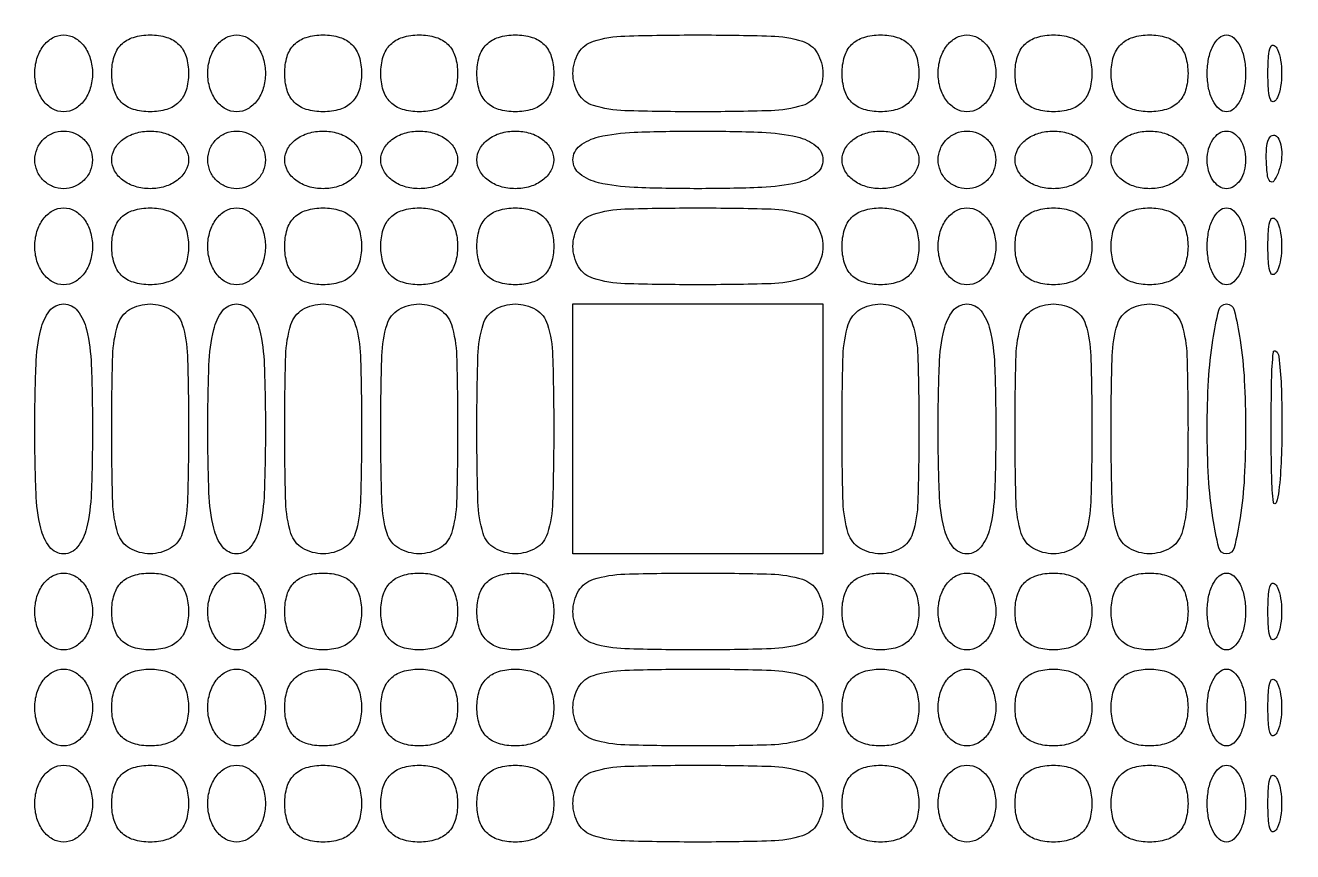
# Model space of a CAD drawing. Extents: x 23 to 255, y 40 to 184.
# Drawn here: x 208.5 to 214.08, y 170.34 to 173.98 of the extents above; entities that cross this region are included whole.
import ezdxf

# ---------------------------------------------------------------- set-up
doc = ezdxf.new("R2010")
doc.units = 0
doc.header["$MEASUREMENT"] = 0

msp = doc.modelspace()

# ---------------------------------------------------------------- linework, layer by layer
msp.add_lwpolyline([(214.098581, 176.012907, 0.18283), (214.052732, 175.948075, 0.063556), (214.038, 175.832647), (214.038, 175.622423), (210.54825, 175.629943, 0.000517), (207.919475, 175.632891, 0.000007), (191.762556, 175.634099, 0.00002), (173.0434, 175.634494, 0.000013), (151.49745, 175.633531)], format="xyb")
for points in [[(208.7928, 173.7684, -0.072314), (208.783336, 173.703308, -0.08892), (208.755788, 173.64855, -0.10214), (208.714609, 173.612161, -0.130775), (208.6659, 173.5992, -0.130775), (208.617191, 173.612161, -0.10214), (208.576013, 173.64855, -0.08892), (208.548464, 173.703308, -0.072314), (208.539, 173.7684, -0.072314), (208.548464, 173.833492, -0.08892), (208.576013, 173.88825, -0.10214), (208.617191, 173.924639, -0.130775), (208.6659, 173.9376, -0.130775), (208.714609, 173.924639, -0.10214), (208.755788, 173.88825, -0.08892), (208.783336, 173.833492, -0.072314)], [(209.2158, 173.7684, -0.072254), (209.205069, 173.694531, -0.124864), (209.1735, 173.6415, -0.124864), (209.120469, 173.609931, -0.072254), (209.0466, 173.5992, -0.072254), (208.972731, 173.609931, -0.124864), (208.9197, 173.6415, -0.124864), (208.888131, 173.694531, -0.072254), (208.8774, 173.7684, -0.072254), (208.888131, 173.842269, -0.124864), (208.9197, 173.8953, -0.124864), (208.972731, 173.926869, -0.072254), (209.0466, 173.9376, -0.072254), (209.120469, 173.926869, -0.124864), (209.1735, 173.8953, -0.124864), (209.205069, 173.842269, -0.072254)], [(209.5542, 173.7684, -0.072314), (209.544736, 173.703308, -0.08892), (209.517188, 173.64855, -0.10214), (209.476009, 173.612161, -0.130775), (209.4273, 173.5992, -0.130775), (209.378591, 173.612161, -0.10214), (209.337413, 173.64855, -0.08892), (209.309864, 173.703308, -0.072314), (209.3004, 173.7684, -0.072314), (209.309864, 173.833492, -0.08892), (209.337413, 173.88825, -0.10214), (209.378591, 173.924639, -0.130775), (209.4273, 173.9376, -0.130775), (209.476009, 173.924639, -0.10214), (209.517188, 173.88825, -0.08892), (209.544736, 173.833492, -0.072314)], [(209.9772, 173.7684, -0.072254), (209.966469, 173.694531, -0.124864), (209.9349, 173.6415, -0.124864), (209.881869, 173.609931, -0.072254), (209.808, 173.5992, -0.072254), (209.734131, 173.609931, -0.124864), (209.6811, 173.6415, -0.124864), (209.649531, 173.694531, -0.072254), (209.6388, 173.7684, -0.072254), (209.649531, 173.842269, -0.124864), (209.6811, 173.8953, -0.124864), (209.734131, 173.926869, -0.072254), (209.808, 173.9376, -0.072254), (209.881869, 173.926869, -0.124864), (209.9349, 173.8953, -0.124864), (209.966469, 173.842269, -0.072254)], [(210.4002, 173.7684, -0.072254), (210.389469, 173.694531, -0.124864), (210.3579, 173.6415, -0.124864), (210.304869, 173.609931, -0.072254), (210.231, 173.5992, -0.072254), (210.157131, 173.609931, -0.124864), (210.1041, 173.6415, -0.124864), (210.072531, 173.694531, -0.072254), (210.0618, 173.7684, -0.072254), (210.072531, 173.842269, -0.124864), (210.1041, 173.8953, -0.124864), (210.157131, 173.926869, -0.072254), (210.231, 173.9376, -0.072254), (210.304869, 173.926869, -0.124864), (210.3579, 173.8953, -0.124864), (210.389469, 173.842269, -0.072254)], [(210.8232, 173.7684, -0.072254), (210.812469, 173.694531, -0.124864), (210.7809, 173.6415, -0.124864), (210.727869, 173.609931, -0.072254), (210.654, 173.5992, -0.072254), (210.580131, 173.609931, -0.124864), (210.5271, 173.6415, -0.124864), (210.495531, 173.694531, -0.072254), (210.4848, 173.7684, -0.072254), (210.495531, 173.842269, -0.124864), (210.5271, 173.8953, -0.124864), (210.580131, 173.926869, -0.072254), (210.654, 173.9376, -0.072254), (210.727869, 173.926869, -0.124864), (210.7809, 173.8953, -0.124864), (210.812469, 173.842269, -0.072254)], [(212.0076, 173.7684, -0.134481), (211.982896, 173.678213, -0.186514), (211.917713, 173.626858, -0.067313), (211.77948, 173.603971, -0.007414), (211.4577, 173.5992, -0.007414), (211.13592, 173.603971, -0.067313), (210.997688, 173.626858, -0.186514), (210.932504, 173.678213, -0.134481), (210.9078, 173.7684, -0.134481), (210.932504, 173.858587, -0.186514), (210.997688, 173.909942, -0.067313), (211.13592, 173.932829, -0.007414), (211.4577, 173.9376, -0.007414), (211.77948, 173.932829, -0.067313), (211.917713, 173.909942, -0.186514), (211.982896, 173.858587, -0.134481)], [(212.4306, 173.7684, -0.072254), (212.419869, 173.694531, -0.124864), (212.3883, 173.6415, -0.124864), (212.335269, 173.609931, -0.072254), (212.2614, 173.5992, -0.072254), (212.187531, 173.609931, -0.124864), (212.1345, 173.6415, -0.124864), (212.102931, 173.694531, -0.072254), (212.0922, 173.7684, -0.072254), (212.102931, 173.842269, -0.124864), (212.1345, 173.8953, -0.124864), (212.187531, 173.926869, -0.072254), (212.2614, 173.9376, -0.072254), (212.335269, 173.926869, -0.124864), (212.3883, 173.8953, -0.124864), (212.419869, 173.842269, -0.072254)], [(212.769, 173.7684, -0.072314), (212.759536, 173.703308, -0.08892), (212.731988, 173.64855, -0.10214), (212.690809, 173.612161, -0.130775), (212.6421, 173.5992, -0.130775), (212.593391, 173.612161, -0.10214), (212.552213, 173.64855, -0.08892), (212.524664, 173.703308, -0.072314), (212.5152, 173.7684, -0.072314), (212.524664, 173.833492, -0.08892), (212.552213, 173.88825, -0.10214), (212.593391, 173.924639, -0.130775), (212.6421, 173.9376, -0.130775), (212.690809, 173.924639, -0.10214), (212.731988, 173.88825, -0.08892), (212.759536, 173.833492, -0.072314)], [(213.192, 173.7684, -0.072254), (213.181269, 173.694531, -0.124864), (213.1497, 173.6415, -0.124864), (213.096669, 173.609931, -0.072254), (213.0228, 173.5992, -0.072254), (212.948931, 173.609931, -0.124864), (212.8959, 173.6415, -0.124864), (212.864331, 173.694531, -0.072254), (212.8536, 173.7684, -0.072254), (212.864331, 173.842269, -0.124864), (212.8959, 173.8953, -0.124864), (212.948931, 173.926869, -0.072254), (213.0228, 173.9376, -0.072254), (213.096669, 173.926869, -0.124864), (213.1497, 173.8953, -0.124864), (213.181269, 173.842269, -0.072254)], [(213.615, 173.7684, -0.072254), (213.604269, 173.694531, -0.124864), (213.5727, 173.6415, -0.124864), (213.519669, 173.609931, -0.072254), (213.4458, 173.5992, -0.072254), (213.371931, 173.609931, -0.124864), (213.3189, 173.6415, -0.124864), (213.287331, 173.694531, -0.072254), (213.2766, 173.7684, -0.072254), (213.287331, 173.842269, -0.124864), (213.3189, 173.8953, -0.124864), (213.371931, 173.926869, -0.072254), (213.4458, 173.9376, -0.072254), (213.519669, 173.926869, -0.124864), (213.5727, 173.8953, -0.124864), (213.604269, 173.842269, -0.072254)], [(213.8688, 173.7684, -0.048028), (213.862566, 173.703646, -0.068025), (213.843949, 173.648902, -0.088204), (213.816507, 173.612015, -0.191087), (213.7842, 173.5992, -0.191087), (213.751893, 173.612015, -0.088204), (213.724451, 173.648902, -0.068025), (213.705834, 173.703646, -0.048028), (213.6996, 173.7684, -0.048028), (213.705834, 173.833154, -0.068025), (213.724451, 173.887897, -0.088204), (213.751893, 173.924785, -0.191087), (213.7842, 173.9376, -0.191087), (213.816507, 173.924785, -0.088204), (213.843949, 173.887897, -0.068025), (213.862566, 173.833154, -0.048028)], [(214.009429, 173.66265, -0.174857), (213.993585, 173.644936, -0.447206), (213.979293, 173.650092, -0.078554), (213.969397, 173.692984, -0.017491), (213.966758, 173.7684, -0.017491), (213.969397, 173.843816, -0.078554), (213.979293, 173.886708, -0.447206), (213.993585, 173.891864, -0.174857), (214.009429, 173.87415, -0.057986), (214.022655, 173.825927, -0.037979), (214.027031, 173.7684, -0.037979), (214.022655, 173.710873, -0.057986)], [(208.7928, 173.3877, -0.099038), (208.783112, 173.33927, -0.097945), (208.755523, 173.298077, -0.097945), (208.71433, 173.270488, -0.099038), (208.6659, 173.2608, -0.099038), (208.61747, 173.270488, -0.097945), (208.576277, 173.298077, -0.097945), (208.548688, 173.33927, -0.099038), (208.539, 173.3877, -0.099038), (208.548688, 173.43613, -0.097945), (208.576277, 173.477323, -0.097945), (208.61747, 173.504912, -0.099038), (208.6659, 173.5146, -0.099038), (208.71433, 173.504912, -0.097945), (208.755523, 173.477323, -0.097945), (208.783112, 173.43613, -0.099038)], [(209.2158, 173.3877, -0.130775), (209.202839, 173.338991, -0.10214), (209.16645, 173.297812, -0.08892), (209.111692, 173.270264, -0.072314), (209.0466, 173.2608, -0.072314), (208.981508, 173.270264, -0.08892), (208.92675, 173.297812, -0.10214), (208.890361, 173.338991, -0.130775), (208.8774, 173.3877, -0.130775), (208.890361, 173.436409, -0.10214), (208.92675, 173.477588, -0.08892), (208.981508, 173.505136, -0.072314), (209.0466, 173.5146, -0.072314), (209.111692, 173.505136, -0.08892), (209.16645, 173.477588, -0.10214), (209.202839, 173.436409, -0.130775)], [(209.5542, 173.3877, -0.099038), (209.544512, 173.33927, -0.097945), (209.516923, 173.298077, -0.097945), (209.47573, 173.270488, -0.099038), (209.4273, 173.2608, -0.099038), (209.37887, 173.270488, -0.097945), (209.337677, 173.298077, -0.097945), (209.310088, 173.33927, -0.099038), (209.3004, 173.3877, -0.099038), (209.310088, 173.43613, -0.097945), (209.337677, 173.477323, -0.097945), (209.37887, 173.504912, -0.099038), (209.4273, 173.5146, -0.099038), (209.47573, 173.504912, -0.097945), (209.516923, 173.477323, -0.097945), (209.544512, 173.43613, -0.099038)], [(209.9772, 173.3877, -0.130775), (209.964239, 173.338991, -0.10214), (209.92785, 173.297812, -0.08892), (209.873092, 173.270264, -0.072314), (209.808, 173.2608, -0.072314), (209.742908, 173.270264, -0.08892), (209.68815, 173.297812, -0.10214), (209.651761, 173.338991, -0.130775), (209.6388, 173.3877, -0.130775), (209.651761, 173.436409, -0.10214), (209.68815, 173.477588, -0.08892), (209.742908, 173.505136, -0.072314), (209.808, 173.5146, -0.072314), (209.873092, 173.505136, -0.08892), (209.92785, 173.477588, -0.10214), (209.964239, 173.436409, -0.130775)], [(210.4002, 173.3877, -0.130775), (210.387239, 173.338991, -0.10214), (210.35085, 173.297812, -0.08892), (210.296092, 173.270264, -0.072314), (210.231, 173.2608, -0.072314), (210.165908, 173.270264, -0.08892), (210.11115, 173.297812, -0.10214), (210.074761, 173.338991, -0.130775), (210.0618, 173.3877, -0.130775), (210.074761, 173.436409, -0.10214), (210.11115, 173.477588, -0.08892), (210.165908, 173.505136, -0.072314), (210.231, 173.5146, -0.072314), (210.296092, 173.505136, -0.08892), (210.35085, 173.477588, -0.10214), (210.387239, 173.436409, -0.130775)], [(210.8232, 173.3877, -0.130775), (210.810239, 173.338991, -0.10214), (210.77385, 173.297812, -0.08892), (210.719092, 173.270264, -0.072314), (210.654, 173.2608, -0.072314), (210.588908, 173.270264, -0.08892), (210.53415, 173.297812, -0.10214), (210.497761, 173.338991, -0.130775), (210.4848, 173.3877, -0.130775), (210.497761, 173.436409, -0.10214), (210.53415, 173.477588, -0.08892), (210.588908, 173.505136, -0.072314), (210.654, 173.5146, -0.072314), (210.719092, 173.505136, -0.08892), (210.77385, 173.477588, -0.10214), (210.810239, 173.436409, -0.130775)], [(212.0076, 173.3877, -0.232029), (211.97732, 173.325963, -0.108427), (211.8948, 173.286831, -0.047315), (211.738943, 173.266099, -0.00942), (211.4577, 173.2608, -0.00942), (211.176457, 173.266099, -0.047315), (211.0206, 173.286831, -0.108427), (210.93808, 173.325963, -0.232029), (210.9078, 173.3877, -0.232029), (210.93808, 173.449437, -0.108427), (211.0206, 173.488569, -0.047315), (211.176457, 173.509301, -0.00942), (211.4577, 173.5146, -0.00942), (211.738943, 173.509301, -0.047315), (211.8948, 173.488569, -0.108427), (211.97732, 173.449437, -0.232029)], [(212.4306, 173.3877, -0.130775), (212.417639, 173.338991, -0.10214), (212.38125, 173.297812, -0.08892), (212.326492, 173.270264, -0.072314), (212.2614, 173.2608, -0.072314), (212.196308, 173.270264, -0.08892), (212.14155, 173.297812, -0.10214), (212.105161, 173.338991, -0.130775), (212.0922, 173.3877, -0.130775), (212.105161, 173.436409, -0.10214), (212.14155, 173.477588, -0.08892), (212.196308, 173.505136, -0.072314), (212.2614, 173.5146, -0.072314), (212.326492, 173.505136, -0.08892), (212.38125, 173.477588, -0.10214), (212.417639, 173.436409, -0.130775)], [(212.769, 173.3877, -0.099038), (212.759312, 173.33927, -0.097945), (212.731723, 173.298077, -0.097945), (212.69053, 173.270488, -0.099038), (212.6421, 173.2608, -0.099038), (212.59367, 173.270488, -0.097945), (212.552477, 173.298077, -0.097945), (212.524888, 173.33927, -0.099038), (212.5152, 173.3877, -0.099038), (212.524888, 173.43613, -0.097945), (212.552477, 173.477323, -0.097945), (212.59367, 173.504912, -0.099038), (212.6421, 173.5146, -0.099038), (212.69053, 173.504912, -0.097945), (212.731723, 173.477323, -0.097945), (212.759312, 173.43613, -0.099038)], [(213.192, 173.3877, -0.130775), (213.179039, 173.338991, -0.10214), (213.14265, 173.297812, -0.08892), (213.087892, 173.270264, -0.072314), (213.0228, 173.2608, -0.072314), (212.957708, 173.270264, -0.08892), (212.90295, 173.297812, -0.10214), (212.866561, 173.338991, -0.130775), (212.8536, 173.3877, -0.130775), (212.866561, 173.436409, -0.10214), (212.90295, 173.477588, -0.08892), (212.957708, 173.505136, -0.072314), (213.0228, 173.5146, -0.072314), (213.087892, 173.505136, -0.08892), (213.14265, 173.477588, -0.10214), (213.179039, 173.436409, -0.130775)], [(213.615, 173.3877, -0.130775), (213.602039, 173.338991, -0.10214), (213.56565, 173.297812, -0.08892), (213.510892, 173.270264, -0.072314), (213.4458, 173.2608, -0.072314), (213.380708, 173.270264, -0.08892), (213.32595, 173.297812, -0.10214), (213.289561, 173.338991, -0.130775), (213.2766, 173.3877, -0.130775), (213.289561, 173.436409, -0.10214), (213.32595, 173.477588, -0.08892), (213.380708, 173.505136, -0.072314), (213.4458, 173.5146, -0.072314), (213.510892, 173.505136, -0.08892), (213.56565, 173.477588, -0.10214), (213.602039, 173.436409, -0.130775)], [(213.8688, 173.3877, -0.064853), (213.862481, 173.339186, -0.082425), (213.843949, 173.298077, -0.098894), (213.816463, 173.270577, -0.148195), (213.7842, 173.2608, -0.148195), (213.751937, 173.270577, -0.098894), (213.724451, 173.298077, -0.082425), (213.705919, 173.339186, -0.064853), (213.6996, 173.3877, -0.064853), (213.705919, 173.436214, -0.082425), (213.724451, 173.477323, -0.098894), (213.751937, 173.504823, -0.148195), (213.7842, 173.5146, -0.148195), (213.816463, 173.504823, -0.098894), (213.843949, 173.477323, -0.082425), (213.862481, 173.436214, -0.064853)], [(214.011191, 173.329537, -0.054073), (213.992448, 173.294287, -0.470617), (213.97703, 173.292828, -0.168741), (213.965074, 173.317511, -0.018894), (213.960079, 173.38065, -0.028489), (213.961009, 173.439547, -0.077125), (213.970376, 173.480154, -0.208169), (213.985997, 173.495597, -0.296942), (214.004513, 173.491688, -0.126455), (214.020861, 173.464029, -0.060344), (214.027558, 173.422972, -0.05415), (214.024392, 173.375803, -0.051402)], [(208.7928, 173.007, -0.072314), (208.783336, 172.941908, -0.08892), (208.755788, 172.88715, -0.10214), (208.714609, 172.850761, -0.130775), (208.6659, 172.8378, -0.130775), (208.617191, 172.850761, -0.10214), (208.576013, 172.88715, -0.08892), (208.548464, 172.941908, -0.072314), (208.539, 173.007, -0.072314), (208.548464, 173.072092, -0.08892), (208.576013, 173.12685, -0.10214), (208.617191, 173.163239, -0.130775), (208.6659, 173.1762, -0.130775), (208.714609, 173.163239, -0.10214), (208.755788, 173.12685, -0.08892), (208.783336, 173.072092, -0.072314)], [(209.2158, 173.007, -0.072254), (209.205069, 172.933131, -0.124864), (209.1735, 172.8801, -0.124864), (209.120469, 172.848531, -0.072254), (209.0466, 172.8378, -0.072254), (208.972731, 172.848531, -0.124864), (208.9197, 172.8801, -0.124864), (208.888131, 172.933131, -0.072254), (208.8774, 173.007, -0.072254), (208.888131, 173.080869, -0.124864), (208.9197, 173.1339, -0.124864), (208.972731, 173.165469, -0.072254), (209.0466, 173.1762, -0.072254), (209.120469, 173.165469, -0.124864), (209.1735, 173.1339, -0.124864), (209.205069, 173.080869, -0.072254)], [(209.5542, 173.007, -0.072314), (209.544736, 172.941908, -0.08892), (209.517188, 172.88715, -0.10214), (209.476009, 172.850761, -0.130775), (209.4273, 172.8378, -0.130775), (209.378591, 172.850761, -0.10214), (209.337413, 172.88715, -0.08892), (209.309864, 172.941908, -0.072314), (209.3004, 173.007, -0.072314), (209.309864, 173.072092, -0.08892), (209.337413, 173.12685, -0.10214), (209.378591, 173.163239, -0.130775), (209.4273, 173.1762, -0.130775), (209.476009, 173.163239, -0.10214), (209.517188, 173.12685, -0.08892), (209.544736, 173.072092, -0.072314)], [(209.9772, 173.007, -0.072254), (209.966469, 172.933131, -0.124864), (209.9349, 172.8801, -0.124864), (209.881869, 172.848531, -0.072254), (209.808, 172.8378, -0.072254), (209.734131, 172.848531, -0.124864), (209.6811, 172.8801, -0.124864), (209.649531, 172.933131, -0.072254), (209.6388, 173.007, -0.072254), (209.649531, 173.080869, -0.124864), (209.6811, 173.1339, -0.124864), (209.734131, 173.165469, -0.072254), (209.808, 173.1762, -0.072254), (209.881869, 173.165469, -0.124864), (209.9349, 173.1339, -0.124864), (209.966469, 173.080869, -0.072254)], [(210.4002, 173.007, -0.072254), (210.389469, 172.933131, -0.124864), (210.3579, 172.8801, -0.124864), (210.304869, 172.848531, -0.072254), (210.231, 172.8378, -0.072254), (210.157131, 172.848531, -0.124864), (210.1041, 172.8801, -0.124864), (210.072531, 172.933131, -0.072254), (210.0618, 173.007, -0.072254), (210.072531, 173.080869, -0.124864), (210.1041, 173.1339, -0.124864), (210.157131, 173.165469, -0.072254), (210.231, 173.1762, -0.072254), (210.304869, 173.165469, -0.124864), (210.3579, 173.1339, -0.124864), (210.389469, 173.080869, -0.072254)], [(210.8232, 173.007, -0.072254), (210.812469, 172.933131, -0.124864), (210.7809, 172.8801, -0.124864), (210.727869, 172.848531, -0.072254), (210.654, 172.8378, -0.072254), (210.580131, 172.848531, -0.124864), (210.5271, 172.8801, -0.124864), (210.495531, 172.933131, -0.072254), (210.4848, 173.007, -0.072254), (210.495531, 173.080869, -0.124864), (210.5271, 173.1339, -0.124864), (210.580131, 173.165469, -0.072254), (210.654, 173.1762, -0.072254), (210.727869, 173.165469, -0.124864), (210.7809, 173.1339, -0.124864), (210.812469, 173.080869, -0.072254)], [(212.0076, 173.007, -0.134481), (211.982896, 172.916813, -0.186514), (211.917713, 172.865458, -0.067313), (211.77948, 172.842571, -0.007414), (211.4577, 172.8378, -0.007414), (211.13592, 172.842571, -0.067313), (210.997688, 172.865458, -0.186514), (210.932504, 172.916813, -0.134481), (210.9078, 173.007, -0.134481), (210.932504, 173.097187, -0.186514), (210.997688, 173.148542, -0.067313), (211.13592, 173.171429, -0.007414), (211.4577, 173.1762, -0.007414), (211.77948, 173.171429, -0.067313), (211.917713, 173.148542, -0.186514), (211.982896, 173.097187, -0.134481)], [(212.4306, 173.007, -0.072254), (212.419869, 172.933131, -0.124864), (212.3883, 172.8801, -0.124864), (212.335269, 172.848531, -0.072254), (212.2614, 172.8378, -0.072254), (212.187531, 172.848531, -0.124864), (212.1345, 172.8801, -0.124864), (212.102931, 172.933131, -0.072254), (212.0922, 173.007, -0.072254), (212.102931, 173.080869, -0.124864), (212.1345, 173.1339, -0.124864), (212.187531, 173.165469, -0.072254), (212.2614, 173.1762, -0.072254), (212.335269, 173.165469, -0.124864), (212.3883, 173.1339, -0.124864), (212.419869, 173.080869, -0.072254)], [(212.769, 173.007, -0.072314), (212.759536, 172.941908, -0.08892), (212.731988, 172.88715, -0.10214), (212.690809, 172.850761, -0.130775), (212.6421, 172.8378, -0.130775), (212.593391, 172.850761, -0.10214), (212.552213, 172.88715, -0.08892), (212.524664, 172.941908, -0.072314), (212.5152, 173.007, -0.072314), (212.524664, 173.072092, -0.08892), (212.552213, 173.12685, -0.10214), (212.593391, 173.163239, -0.130775), (212.6421, 173.1762, -0.130775), (212.690809, 173.163239, -0.10214), (212.731988, 173.12685, -0.08892), (212.759536, 173.072092, -0.072314)], [(213.192, 173.007, -0.072254), (213.181269, 172.933131, -0.124864), (213.1497, 172.8801, -0.124864), (213.096669, 172.848531, -0.072254), (213.0228, 172.8378, -0.072254), (212.948931, 172.848531, -0.124864), (212.8959, 172.8801, -0.124864), (212.864331, 172.933131, -0.072254), (212.8536, 173.007, -0.072254), (212.864331, 173.080869, -0.124864), (212.8959, 173.1339, -0.124864), (212.948931, 173.165469, -0.072254), (213.0228, 173.1762, -0.072254), (213.096669, 173.165469, -0.124864), (213.1497, 173.1339, -0.124864), (213.181269, 173.080869, -0.072254)], [(213.615, 173.007, -0.072254), (213.604269, 172.933131, -0.124864), (213.5727, 172.8801, -0.124864), (213.519669, 172.848531, -0.072254), (213.4458, 172.8378, -0.072254), (213.371931, 172.848531, -0.124864), (213.3189, 172.8801, -0.124864), (213.287331, 172.933131, -0.072254), (213.2766, 173.007, -0.072254), (213.287331, 173.080869, -0.124864), (213.3189, 173.1339, -0.124864), (213.371931, 173.165469, -0.072254), (213.4458, 173.1762, -0.072254), (213.519669, 173.165469, -0.124864), (213.5727, 173.1339, -0.124864), (213.604269, 173.080869, -0.072254)], [(213.8688, 173.007, -0.048028), (213.862566, 172.942246, -0.068025), (213.843949, 172.887502, -0.088204), (213.816507, 172.850615, -0.191087), (213.7842, 172.8378, -0.191087), (213.751893, 172.850615, -0.088204), (213.724451, 172.887502, -0.068025), (213.705834, 172.942246, -0.048028), (213.6996, 173.007, -0.048028), (213.705834, 173.071754, -0.068025), (213.724451, 173.126497, -0.088204), (213.751893, 173.163385, -0.191087), (213.7842, 173.1762, -0.191087), (213.816507, 173.163385, -0.088204), (213.843949, 173.126497, -0.068025), (213.862566, 173.071754, -0.048028)], [(214.009429, 172.90125, -0.174857), (213.993585, 172.883536, -0.447206), (213.979293, 172.888692, -0.078554), (213.969397, 172.931584, -0.017491), (213.966758, 173.007, -0.017491), (213.969397, 173.082416, -0.078554), (213.979293, 173.125308, -0.447206), (213.993585, 173.130464, -0.174857), (214.009429, 173.11275, -0.057986), (214.022655, 173.064527, -0.037979), (214.027031, 173.007, -0.037979), (214.022655, 172.949473, -0.057986)], [(208.7928, 172.2033, -0.00942), (208.787501, 171.922057, -0.047315), (208.766769, 171.7662, -0.108427), (208.727637, 171.68368, -0.232029), (208.6659, 171.6534, -0.232029), (208.604163, 171.68368, -0.108427), (208.565031, 171.7662, -0.047315), (208.544299, 171.922057, -0.00942), (208.539, 172.2033, -0.00942), (208.544299, 172.484543, -0.047315), (208.565031, 172.6404, -0.108427), (208.604163, 172.72292, -0.232029), (208.6659, 172.7532, -0.232029), (208.727637, 172.72292, -0.108427), (208.766769, 172.6404, -0.047315), (208.787501, 172.484543, -0.00942)], [(209.2158, 172.2033, -0.007414), (209.211029, 171.88152, -0.067313), (209.188142, 171.743287, -0.186514), (209.136787, 171.678104, -0.134481), (209.0466, 171.6534, -0.134481), (208.956413, 171.678104, -0.186514), (208.905058, 171.743287, -0.067313), (208.882171, 171.88152, -0.007414), (208.8774, 172.2033, -0.007414), (208.882171, 172.52508, -0.067313), (208.905058, 172.663312, -0.186514), (208.956413, 172.728496, -0.134481), (209.0466, 172.7532, -0.134481), (209.136787, 172.728496, -0.186514), (209.188142, 172.663312, -0.067313), (209.211029, 172.52508, -0.007414)], [(209.5542, 172.2033, -0.00942), (209.548901, 171.922057, -0.047315), (209.528169, 171.7662, -0.108427), (209.489037, 171.68368, -0.232029), (209.4273, 171.6534, -0.232029), (209.365563, 171.68368, -0.108427), (209.326431, 171.7662, -0.047315), (209.305699, 171.922057, -0.00942), (209.3004, 172.2033, -0.00942), (209.305699, 172.484543, -0.047315), (209.326431, 172.6404, -0.108427), (209.365563, 172.72292, -0.232029), (209.4273, 172.7532, -0.232029), (209.489037, 172.72292, -0.108427), (209.528169, 172.6404, -0.047315), (209.548901, 172.484543, -0.00942)], [(209.9772, 172.2033, -0.007414), (209.972429, 171.88152, -0.067313), (209.949542, 171.743287, -0.186514), (209.898187, 171.678104, -0.134481), (209.808, 171.6534, -0.134481), (209.717813, 171.678104, -0.186514), (209.666458, 171.743287, -0.067313), (209.643571, 171.88152, -0.007414), (209.6388, 172.2033, -0.007414), (209.643571, 172.52508, -0.067313), (209.666458, 172.663312, -0.186514), (209.717813, 172.728496, -0.134481), (209.808, 172.7532, -0.134481), (209.898187, 172.728496, -0.186514), (209.949542, 172.663312, -0.067313), (209.972429, 172.52508, -0.007414)], [(210.4002, 172.2033, -0.007414), (210.395429, 171.88152, -0.067313), (210.372542, 171.743287, -0.186514), (210.321187, 171.678104, -0.134481), (210.231, 171.6534, -0.134481), (210.140813, 171.678104, -0.186514), (210.089458, 171.743287, -0.067313), (210.066571, 171.88152, -0.007414), (210.0618, 172.2033, -0.007414), (210.066571, 172.52508, -0.067313), (210.089458, 172.663312, -0.186514), (210.140813, 172.728496, -0.134481), (210.231, 172.7532, -0.134481), (210.321187, 172.728496, -0.186514), (210.372542, 172.663312, -0.067313), (210.395429, 172.52508, -0.007414)], [(210.8232, 172.2033, -0.007414), (210.818429, 171.88152, -0.067313), (210.795542, 171.743287, -0.186514), (210.744187, 171.678104, -0.134481), (210.654, 171.6534, -0.134481), (210.563813, 171.678104, -0.186514), (210.512458, 171.743287, -0.067313), (210.489571, 171.88152, -0.007414), (210.4848, 172.2033, -0.007414), (210.489571, 172.52508, -0.067313), (210.512458, 172.663312, -0.186514), (210.563813, 172.728496, -0.134481), (210.654, 172.7532, -0.134481), (210.744187, 172.728496, -0.186514), (210.795542, 172.663312, -0.067313), (210.818429, 172.52508, -0.007414)], [(212.4306, 172.2033, -0.007414), (212.425829, 171.88152, -0.067313), (212.402942, 171.743287, -0.186514), (212.351587, 171.678104, -0.134481), (212.2614, 171.6534, -0.134481), (212.171213, 171.678104, -0.186514), (212.119858, 171.743287, -0.067313), (212.096971, 171.88152, -0.007414), (212.0922, 172.2033, -0.007414), (212.096971, 172.52508, -0.067313), (212.119858, 172.663312, -0.186514), (212.171213, 172.728496, -0.134481), (212.2614, 172.7532, -0.134481), (212.351587, 172.728496, -0.186514), (212.402942, 172.663312, -0.067313), (212.425829, 172.52508, -0.007414)], [(212.769, 172.2033, -0.00942), (212.763701, 171.922057, -0.047315), (212.742969, 171.7662, -0.108427), (212.703837, 171.68368, -0.232029), (212.6421, 171.6534, -0.232029), (212.580363, 171.68368, -0.108427), (212.541231, 171.7662, -0.047315), (212.520499, 171.922057, -0.00942), (212.5152, 172.2033, -0.00942), (212.520499, 172.484543, -0.047315), (212.541231, 172.6404, -0.108427), (212.580363, 172.72292, -0.232029), (212.6421, 172.7532, -0.232029), (212.703837, 172.72292, -0.108427), (212.742969, 172.6404, -0.047315), (212.763701, 172.484543, -0.00942)], [(213.192, 172.2033, -0.007414), (213.187229, 171.88152, -0.067313), (213.164342, 171.743287, -0.186514), (213.112987, 171.678104, -0.134481), (213.0228, 171.6534, -0.134481), (212.932613, 171.678104, -0.186514), (212.881258, 171.743287, -0.067313), (212.858371, 171.88152, -0.007414), (212.8536, 172.2033, -0.007414), (212.858371, 172.52508, -0.067313), (212.881258, 172.663312, -0.186514), (212.932613, 172.728496, -0.134481), (213.0228, 172.7532, -0.134481), (213.112987, 172.728496, -0.186514), (213.164342, 172.663312, -0.067313), (213.187229, 172.52508, -0.007414)], [(213.615, 172.2033, -0.007414), (213.610229, 171.88152, -0.067313), (213.587342, 171.743287, -0.186514), (213.535987, 171.678104, -0.134481), (213.4458, 171.6534, -0.134481), (213.355613, 171.678104, -0.186514), (213.304258, 171.743287, -0.067313), (213.281371, 171.88152, -0.007414), (213.2766, 172.2033, -0.007414), (213.281371, 172.52508, -0.067313), (213.304258, 172.663312, -0.186514), (213.355613, 172.728496, -0.134481), (213.4458, 172.7532, -0.134481), (213.535987, 172.728496, -0.186514), (213.587342, 172.663312, -0.067313), (213.610229, 172.52508, -0.007414)], [(213.8688, 172.2033, -0.013867), (213.862848, 171.988706, -0.024301), (213.844396, 171.812025, -0.022017), (213.818085, 171.679973, -0.345347), (213.7842, 171.6534, -0.345347), (213.750315, 171.679973, -0.022017), (213.724004, 171.812025, -0.024301), (213.705552, 171.988706, -0.013867), (213.6996, 172.2033, -0.013867), (213.705552, 172.417894, -0.024301), (213.724004, 172.594575, -0.022017), (213.750315, 172.726627, -0.345347), (213.7842, 172.7532, -0.345347), (213.818085, 172.726627, -0.022017), (213.844396, 172.594575, -0.024301), (213.862848, 172.417894, -0.013867)], [(214.015141, 171.930237, -0.062969), (214.002803, 171.877481, -0.78507), (213.991424, 171.878805, -0.026082), (213.98335, 171.99129, -0.004587), (213.981161, 172.2033, -0.004873), (213.982989, 172.416026, -0.021409), (213.99066, 172.541329, -0.613017), (214.002274, 172.545793, -0.180442), (214.014459, 172.522437, -0.02012), (214.025135, 172.394975, -0.010546), (214.028676, 172.23584, -0.010474), (214.025439, 172.072319, -0.015806)], [(208.7928, 171.3996, -0.072314), (208.783336, 171.334508, -0.08892), (208.755788, 171.27975, -0.10214), (208.714609, 171.243361, -0.130775), (208.6659, 171.2304, -0.130775), (208.617191, 171.243361, -0.10214), (208.576013, 171.27975, -0.08892), (208.548464, 171.334508, -0.072314), (208.539, 171.3996, -0.072314), (208.548464, 171.464692, -0.08892), (208.576013, 171.51945, -0.10214), (208.617191, 171.555839, -0.130775), (208.6659, 171.5688, -0.130775), (208.714609, 171.555839, -0.10214), (208.755788, 171.51945, -0.08892), (208.783336, 171.464692, -0.072314)], [(209.2158, 171.3996, -0.072254), (209.205069, 171.325731, -0.124864), (209.1735, 171.2727, -0.124864), (209.120469, 171.241131, -0.072254), (209.0466, 171.2304, -0.072254), (208.972731, 171.241131, -0.124864), (208.9197, 171.2727, -0.124864), (208.888131, 171.325731, -0.072254), (208.8774, 171.3996, -0.072254), (208.888131, 171.473469, -0.124864), (208.9197, 171.5265, -0.124864), (208.972731, 171.558069, -0.072254), (209.0466, 171.5688, -0.072254), (209.120469, 171.558069, -0.124864), (209.1735, 171.5265, -0.124864), (209.205069, 171.473469, -0.072254)], [(209.5542, 171.3996, -0.072314), (209.544736, 171.334508, -0.08892), (209.517188, 171.27975, -0.10214), (209.476009, 171.243361, -0.130775), (209.4273, 171.2304, -0.130775), (209.378591, 171.243361, -0.10214), (209.337413, 171.27975, -0.08892), (209.309864, 171.334508, -0.072314), (209.3004, 171.3996, -0.072314), (209.309864, 171.464692, -0.08892), (209.337413, 171.51945, -0.10214), (209.378591, 171.555839, -0.130775), (209.4273, 171.5688, -0.130775), (209.476009, 171.555839, -0.10214), (209.517188, 171.51945, -0.08892), (209.544736, 171.464692, -0.072314)], [(209.9772, 171.3996, -0.072254), (209.966469, 171.325731, -0.124864), (209.9349, 171.2727, -0.124864), (209.881869, 171.241131, -0.072254), (209.808, 171.2304, -0.072254), (209.734131, 171.241131, -0.124864), (209.6811, 171.2727, -0.124864), (209.649531, 171.325731, -0.072254), (209.6388, 171.3996, -0.072254), (209.649531, 171.473469, -0.124864), (209.6811, 171.5265, -0.124864), (209.734131, 171.558069, -0.072254), (209.808, 171.5688, -0.072254), (209.881869, 171.558069, -0.124864), (209.9349, 171.5265, -0.124864), (209.966469, 171.473469, -0.072254)], [(210.4002, 171.3996, -0.072254), (210.389469, 171.325731, -0.124864), (210.3579, 171.2727, -0.124864), (210.304869, 171.241131, -0.072254), (210.231, 171.2304, -0.072254), (210.157131, 171.241131, -0.124864), (210.1041, 171.2727, -0.124864), (210.072531, 171.325731, -0.072254), (210.0618, 171.3996, -0.072254), (210.072531, 171.473469, -0.124864), (210.1041, 171.5265, -0.124864), (210.157131, 171.558069, -0.072254), (210.231, 171.5688, -0.072254), (210.304869, 171.558069, -0.124864), (210.3579, 171.5265, -0.124864), (210.389469, 171.473469, -0.072254)], [(210.8232, 171.3996, -0.072254), (210.812469, 171.325731, -0.124864), (210.7809, 171.2727, -0.124864), (210.727869, 171.241131, -0.072254), (210.654, 171.2304, -0.072254), (210.580131, 171.241131, -0.124864), (210.5271, 171.2727, -0.124864), (210.495531, 171.325731, -0.072254), (210.4848, 171.3996, -0.072254), (210.495531, 171.473469, -0.124864), (210.5271, 171.5265, -0.124864), (210.580131, 171.558069, -0.072254), (210.654, 171.5688, -0.072254), (210.727869, 171.558069, -0.124864), (210.7809, 171.5265, -0.124864), (210.812469, 171.473469, -0.072254)], [(212.0076, 171.3996, -0.134481), (211.982896, 171.309413, -0.186514), (211.917713, 171.258058, -0.067313), (211.77948, 171.235171, -0.007414), (211.4577, 171.2304, -0.007414), (211.13592, 171.235171, -0.067313), (210.997688, 171.258058, -0.186514), (210.932504, 171.309413, -0.134481), (210.9078, 171.3996, -0.134481), (210.932504, 171.489787, -0.186514), (210.997688, 171.541142, -0.067313), (211.13592, 171.564029, -0.007414), (211.4577, 171.5688, -0.007414), (211.77948, 171.564029, -0.067313), (211.917713, 171.541142, -0.186514), (211.982896, 171.489787, -0.134481)], [(212.4306, 171.3996, -0.072254), (212.419869, 171.325731, -0.124864), (212.3883, 171.2727, -0.124864), (212.335269, 171.241131, -0.072254), (212.2614, 171.2304, -0.072254), (212.187531, 171.241131, -0.124864), (212.1345, 171.2727, -0.124864), (212.102931, 171.325731, -0.072254), (212.0922, 171.3996, -0.072254), (212.102931, 171.473469, -0.124864), (212.1345, 171.5265, -0.124864), (212.187531, 171.558069, -0.072254), (212.2614, 171.5688, -0.072254), (212.335269, 171.558069, -0.124864), (212.3883, 171.5265, -0.124864), (212.419869, 171.473469, -0.072254)], [(212.769, 171.3996, -0.072314), (212.759536, 171.334508, -0.08892), (212.731988, 171.27975, -0.10214), (212.690809, 171.243361, -0.130775), (212.6421, 171.2304, -0.130775), (212.593391, 171.243361, -0.10214), (212.552213, 171.27975, -0.08892), (212.524664, 171.334508, -0.072314), (212.5152, 171.3996, -0.072314), (212.524664, 171.464692, -0.08892), (212.552213, 171.51945, -0.10214), (212.593391, 171.555839, -0.130775), (212.6421, 171.5688, -0.130775), (212.690809, 171.555839, -0.10214), (212.731988, 171.51945, -0.08892), (212.759536, 171.464692, -0.072314)], [(213.192, 171.3996, -0.072254), (213.181269, 171.325731, -0.124864), (213.1497, 171.2727, -0.124864), (213.096669, 171.241131, -0.072254), (213.0228, 171.2304, -0.072254), (212.948931, 171.241131, -0.124864), (212.8959, 171.2727, -0.124864), (212.864331, 171.325731, -0.072254), (212.8536, 171.3996, -0.072254), (212.864331, 171.473469, -0.124864), (212.8959, 171.5265, -0.124864), (212.948931, 171.558069, -0.072254), (213.0228, 171.5688, -0.072254), (213.096669, 171.558069, -0.124864), (213.1497, 171.5265, -0.124864), (213.181269, 171.473469, -0.072254)], [(213.615, 171.3996, -0.072254), (213.604269, 171.325731, -0.124864), (213.5727, 171.2727, -0.124864), (213.519669, 171.241131, -0.072254), (213.4458, 171.2304, -0.072254), (213.371931, 171.241131, -0.124864), (213.3189, 171.2727, -0.124864), (213.287331, 171.325731, -0.072254), (213.2766, 171.3996, -0.072254), (213.287331, 171.473469, -0.124864), (213.3189, 171.5265, -0.124864), (213.371931, 171.558069, -0.072254), (213.4458, 171.5688, -0.072254), (213.519669, 171.558069, -0.124864), (213.5727, 171.5265, -0.124864), (213.604269, 171.473469, -0.072254)], [(213.8688, 171.3996, -0.048028), (213.862566, 171.334846, -0.068025), (213.843949, 171.280103, -0.088204), (213.816507, 171.243215, -0.191087), (213.7842, 171.2304, -0.191087), (213.751893, 171.243215, -0.088204), (213.724451, 171.280103, -0.068025), (213.705834, 171.334846, -0.048028), (213.6996, 171.3996, -0.048028), (213.705834, 171.464354, -0.068025), (213.724451, 171.519097, -0.088204), (213.751893, 171.555985, -0.191087), (213.7842, 171.5688, -0.191087), (213.816507, 171.555985, -0.088204), (213.843949, 171.519097, -0.068025), (213.862566, 171.464354, -0.048028)], [(214.009429, 171.29385, -0.174857), (213.993585, 171.276136, -0.447206), (213.979293, 171.281292, -0.078554), (213.969397, 171.324184, -0.017491), (213.966758, 171.3996, -0.017491), (213.969397, 171.475016, -0.078554), (213.979293, 171.517908, -0.447206), (213.993585, 171.523064, -0.174857), (214.009429, 171.50535, -0.057986), (214.022655, 171.457127, -0.037979), (214.027031, 171.3996, -0.037979), (214.022655, 171.342073, -0.057986)], [(208.7928, 170.9766, -0.072314), (208.783336, 170.911508, -0.08892), (208.755788, 170.85675, -0.10214), (208.714609, 170.820361, -0.130775), (208.6659, 170.8074, -0.130775), (208.617191, 170.820361, -0.10214), (208.576013, 170.85675, -0.08892), (208.548464, 170.911508, -0.072314), (208.539, 170.9766, -0.072314), (208.548464, 171.041692, -0.08892), (208.576013, 171.09645, -0.10214), (208.617191, 171.132839, -0.130775), (208.6659, 171.1458, -0.130775), (208.714609, 171.132839, -0.10214), (208.755788, 171.09645, -0.08892), (208.783336, 171.041692, -0.072314)], [(209.2158, 170.9766, -0.072254), (209.205069, 170.902731, -0.124864), (209.1735, 170.8497, -0.124864), (209.120469, 170.818131, -0.072254), (209.0466, 170.8074, -0.072254), (208.972731, 170.818131, -0.124864), (208.9197, 170.8497, -0.124864), (208.888131, 170.902731, -0.072254), (208.8774, 170.9766, -0.072254), (208.888131, 171.050469, -0.124864), (208.9197, 171.1035, -0.124864), (208.972731, 171.135069, -0.072254), (209.0466, 171.1458, -0.072254), (209.120469, 171.135069, -0.124864), (209.1735, 171.1035, -0.124864), (209.205069, 171.050469, -0.072254)], [(209.5542, 170.9766, -0.072314), (209.544736, 170.911508, -0.08892), (209.517188, 170.85675, -0.10214), (209.476009, 170.820361, -0.130775), (209.4273, 170.8074, -0.130775), (209.378591, 170.820361, -0.10214), (209.337413, 170.85675, -0.08892), (209.309864, 170.911508, -0.072314), (209.3004, 170.9766, -0.072314), (209.309864, 171.041692, -0.08892), (209.337413, 171.09645, -0.10214), (209.378591, 171.132839, -0.130775), (209.4273, 171.1458, -0.130775), (209.476009, 171.132839, -0.10214), (209.517188, 171.09645, -0.08892), (209.544736, 171.041692, -0.072314)], [(209.9772, 170.9766, -0.072254), (209.966469, 170.902731, -0.124864), (209.9349, 170.8497, -0.124864), (209.881869, 170.818131, -0.072254), (209.808, 170.8074, -0.072254), (209.734131, 170.818131, -0.124864), (209.6811, 170.8497, -0.124864), (209.649531, 170.902731, -0.072254), (209.6388, 170.9766, -0.072254), (209.649531, 171.050469, -0.124864), (209.6811, 171.1035, -0.124864), (209.734131, 171.135069, -0.072254), (209.808, 171.1458, -0.072254), (209.881869, 171.135069, -0.124864), (209.9349, 171.1035, -0.124864), (209.966469, 171.050469, -0.072254)], [(210.4002, 170.9766, -0.072254), (210.389469, 170.902731, -0.124864), (210.3579, 170.8497, -0.124864), (210.304869, 170.818131, -0.072254), (210.231, 170.8074, -0.072254), (210.157131, 170.818131, -0.124864), (210.1041, 170.8497, -0.124864), (210.072531, 170.902731, -0.072254), (210.0618, 170.9766, -0.072254), (210.072531, 171.050469, -0.124864), (210.1041, 171.1035, -0.124864), (210.157131, 171.135069, -0.072254), (210.231, 171.1458, -0.072254), (210.304869, 171.135069, -0.124864), (210.3579, 171.1035, -0.124864), (210.389469, 171.050469, -0.072254)], [(210.8232, 170.9766, -0.072254), (210.812469, 170.902731, -0.124864), (210.7809, 170.8497, -0.124864), (210.727869, 170.818131, -0.072254), (210.654, 170.8074, -0.072254), (210.580131, 170.818131, -0.124864), (210.5271, 170.8497, -0.124864), (210.495531, 170.902731, -0.072254), (210.4848, 170.9766, -0.072254), (210.495531, 171.050469, -0.124864), (210.5271, 171.1035, -0.124864), (210.580131, 171.135069, -0.072254), (210.654, 171.1458, -0.072254), (210.727869, 171.135069, -0.124864), (210.7809, 171.1035, -0.124864), (210.812469, 171.050469, -0.072254)], [(212.0076, 170.9766, -0.134481), (211.982896, 170.886413, -0.186514), (211.917713, 170.835058, -0.067313), (211.77948, 170.812171, -0.007414), (211.4577, 170.8074, -0.007414), (211.13592, 170.812171, -0.067313), (210.997688, 170.835058, -0.186514), (210.932504, 170.886413, -0.134481), (210.9078, 170.9766, -0.134481), (210.932504, 171.066787, -0.186514), (210.997688, 171.118142, -0.067313), (211.13592, 171.141029, -0.007414), (211.4577, 171.1458, -0.007414), (211.77948, 171.141029, -0.067313), (211.917713, 171.118142, -0.186514), (211.982896, 171.066787, -0.134481)], [(212.4306, 170.9766, -0.072254), (212.419869, 170.902731, -0.124864), (212.3883, 170.8497, -0.124864), (212.335269, 170.818131, -0.072254), (212.2614, 170.8074, -0.072254), (212.187531, 170.818131, -0.124864), (212.1345, 170.8497, -0.124864), (212.102931, 170.902731, -0.072254), (212.0922, 170.9766, -0.072254), (212.102931, 171.050469, -0.124864), (212.1345, 171.1035, -0.124864), (212.187531, 171.135069, -0.072254), (212.2614, 171.1458, -0.072254), (212.335269, 171.135069, -0.124864), (212.3883, 171.1035, -0.124864), (212.419869, 171.050469, -0.072254)], [(212.769, 170.9766, -0.072314), (212.759536, 170.911508, -0.08892), (212.731988, 170.85675, -0.10214), (212.690809, 170.820361, -0.130775), (212.6421, 170.8074, -0.130775), (212.593391, 170.820361, -0.10214), (212.552213, 170.85675, -0.08892), (212.524664, 170.911508, -0.072314), (212.5152, 170.9766, -0.072314), (212.524664, 171.041692, -0.08892), (212.552213, 171.09645, -0.10214), (212.593391, 171.132839, -0.130775), (212.6421, 171.1458, -0.130775), (212.690809, 171.132839, -0.10214), (212.731988, 171.09645, -0.08892), (212.759536, 171.041692, -0.072314)], [(213.192, 170.9766, -0.072254), (213.181269, 170.902731, -0.124864), (213.1497, 170.8497, -0.124864), (213.096669, 170.818131, -0.072254), (213.0228, 170.8074, -0.072254), (212.948931, 170.818131, -0.124864), (212.8959, 170.8497, -0.124864), (212.864331, 170.902731, -0.072254), (212.8536, 170.9766, -0.072254), (212.864331, 171.050469, -0.124864), (212.8959, 171.1035, -0.124864), (212.948931, 171.135069, -0.072254), (213.0228, 171.1458, -0.072254), (213.096669, 171.135069, -0.124864), (213.1497, 171.1035, -0.124864), (213.181269, 171.050469, -0.072254)], [(213.615, 170.9766, -0.072254), (213.604269, 170.902731, -0.124864), (213.5727, 170.8497, -0.124864), (213.519669, 170.818131, -0.072254), (213.4458, 170.8074, -0.072254), (213.371931, 170.818131, -0.124864), (213.3189, 170.8497, -0.124864), (213.287331, 170.902731, -0.072254), (213.2766, 170.9766, -0.072254), (213.287331, 171.050469, -0.124864), (213.3189, 171.1035, -0.124864), (213.371931, 171.135069, -0.072254), (213.4458, 171.1458, -0.072254), (213.519669, 171.135069, -0.124864), (213.5727, 171.1035, -0.124864), (213.604269, 171.050469, -0.072254)], [(213.8688, 170.9766, -0.048028), (213.862566, 170.911846, -0.068025), (213.843949, 170.857103, -0.088204), (213.816507, 170.820215, -0.191087), (213.7842, 170.8074, -0.191087), (213.751893, 170.820215, -0.088204), (213.724451, 170.857103, -0.068025), (213.705834, 170.911846, -0.048028), (213.6996, 170.9766, -0.048028), (213.705834, 171.041354, -0.068025), (213.724451, 171.096097, -0.088204), (213.751893, 171.132985, -0.191087), (213.7842, 171.1458, -0.191087), (213.816507, 171.132985, -0.088204), (213.843949, 171.096097, -0.068025), (213.862566, 171.041354, -0.048028)], [(214.009429, 170.87085, -0.174857), (213.993585, 170.853136, -0.447206), (213.979293, 170.858292, -0.078554), (213.969397, 170.901184, -0.017491), (213.966758, 170.9766, -0.017491), (213.969397, 171.052016, -0.078554), (213.979293, 171.094908, -0.447206), (213.993585, 171.100064, -0.174857), (214.009429, 171.08235, -0.057986), (214.022655, 171.034127, -0.037979), (214.027031, 170.9766, -0.037979), (214.022655, 170.919073, -0.057986)], [(208.7928, 170.5536, -0.072314), (208.783336, 170.488508, -0.08892), (208.755788, 170.43375, -0.10214), (208.714609, 170.397361, -0.130775), (208.6659, 170.3844, -0.130775), (208.617191, 170.397361, -0.10214), (208.576013, 170.43375, -0.08892), (208.548464, 170.488508, -0.072314), (208.539, 170.5536, -0.072314), (208.548464, 170.618692, -0.08892), (208.576013, 170.67345, -0.10214), (208.617191, 170.709839, -0.130775), (208.6659, 170.7228, -0.130775), (208.714609, 170.709839, -0.10214), (208.755788, 170.67345, -0.08892), (208.783336, 170.618692, -0.072314)], [(209.2158, 170.5536, -0.072254), (209.205069, 170.479731, -0.124864), (209.1735, 170.4267, -0.124864), (209.120469, 170.395131, -0.072254), (209.0466, 170.3844, -0.072254), (208.972731, 170.395131, -0.124864), (208.9197, 170.4267, -0.124864), (208.888131, 170.479731, -0.072254), (208.8774, 170.5536, -0.072254), (208.888131, 170.627469, -0.124864), (208.9197, 170.6805, -0.124864), (208.972731, 170.712069, -0.072254), (209.0466, 170.7228, -0.072254), (209.120469, 170.712069, -0.124864), (209.1735, 170.6805, -0.124864), (209.205069, 170.627469, -0.072254)], [(209.5542, 170.5536, -0.072314), (209.544736, 170.488508, -0.08892), (209.517188, 170.43375, -0.10214), (209.476009, 170.397361, -0.130775), (209.4273, 170.3844, -0.130775), (209.378591, 170.397361, -0.10214), (209.337413, 170.43375, -0.08892), (209.309864, 170.488508, -0.072314), (209.3004, 170.5536, -0.072314), (209.309864, 170.618692, -0.08892), (209.337413, 170.67345, -0.10214), (209.378591, 170.709839, -0.130775), (209.4273, 170.7228, -0.130775), (209.476009, 170.709839, -0.10214), (209.517188, 170.67345, -0.08892), (209.544736, 170.618692, -0.072314)], [(209.9772, 170.5536, -0.072254), (209.966469, 170.479731, -0.124864), (209.9349, 170.4267, -0.124864), (209.881869, 170.395131, -0.072254), (209.808, 170.3844, -0.072254), (209.734131, 170.395131, -0.124864), (209.6811, 170.4267, -0.124864), (209.649531, 170.479731, -0.072254), (209.6388, 170.5536, -0.072254), (209.649531, 170.627469, -0.124864), (209.6811, 170.6805, -0.124864), (209.734131, 170.712069, -0.072254), (209.808, 170.7228, -0.072254), (209.881869, 170.712069, -0.124864), (209.9349, 170.6805, -0.124864), (209.966469, 170.627469, -0.072254)], [(210.4002, 170.5536, -0.072254), (210.389469, 170.479731, -0.124864), (210.3579, 170.4267, -0.124864), (210.304869, 170.395131, -0.072254), (210.231, 170.3844, -0.072254), (210.157131, 170.395131, -0.124864), (210.1041, 170.4267, -0.124864), (210.072531, 170.479731, -0.072254), (210.0618, 170.5536, -0.072254), (210.072531, 170.627469, -0.124864), (210.1041, 170.6805, -0.124864), (210.157131, 170.712069, -0.072254), (210.231, 170.7228, -0.072254), (210.304869, 170.712069, -0.124864), (210.3579, 170.6805, -0.124864), (210.389469, 170.627469, -0.072254)], [(210.8232, 170.5536, -0.072254), (210.812469, 170.479731, -0.124864), (210.7809, 170.4267, -0.124864), (210.727869, 170.395131, -0.072254), (210.654, 170.3844, -0.072254), (210.580131, 170.395131, -0.124864), (210.5271, 170.4267, -0.124864), (210.495531, 170.479731, -0.072254), (210.4848, 170.5536, -0.072254), (210.495531, 170.627469, -0.124864), (210.5271, 170.6805, -0.124864), (210.580131, 170.712069, -0.072254), (210.654, 170.7228, -0.072254), (210.727869, 170.712069, -0.124864), (210.7809, 170.6805, -0.124864), (210.812469, 170.627469, -0.072254)], [(212.0076, 170.5536, -0.134481), (211.982896, 170.463413, -0.186514), (211.917713, 170.412058, -0.067313), (211.77948, 170.389171, -0.007414), (211.4577, 170.3844, -0.007414), (211.13592, 170.389171, -0.067313), (210.997688, 170.412058, -0.186514), (210.932504, 170.463413, -0.134481), (210.9078, 170.5536, -0.134481), (210.932504, 170.643787, -0.186514), (210.997688, 170.695142, -0.067313), (211.13592, 170.718029, -0.007414), (211.4577, 170.7228, -0.007414), (211.77948, 170.718029, -0.067313), (211.917713, 170.695142, -0.186514), (211.982896, 170.643787, -0.134481)], [(212.4306, 170.5536, -0.072254), (212.419869, 170.479731, -0.124864), (212.3883, 170.4267, -0.124864), (212.335269, 170.395131, -0.072254), (212.2614, 170.3844, -0.072254), (212.187531, 170.395131, -0.124864), (212.1345, 170.4267, -0.124864), (212.102931, 170.479731, -0.072254), (212.0922, 170.5536, -0.072254), (212.102931, 170.627469, -0.124864), (212.1345, 170.6805, -0.124864), (212.187531, 170.712069, -0.072254), (212.2614, 170.7228, -0.072254), (212.335269, 170.712069, -0.124864), (212.3883, 170.6805, -0.124864), (212.419869, 170.627469, -0.072254)], [(212.769, 170.5536, -0.072314), (212.759536, 170.488508, -0.08892), (212.731988, 170.43375, -0.10214), (212.690809, 170.397361, -0.130775), (212.6421, 170.3844, -0.130775), (212.593391, 170.397361, -0.10214), (212.552213, 170.43375, -0.08892), (212.524664, 170.488508, -0.072314), (212.5152, 170.5536, -0.072314), (212.524664, 170.618692, -0.08892), (212.552213, 170.67345, -0.10214), (212.593391, 170.709839, -0.130775), (212.6421, 170.7228, -0.130775), (212.690809, 170.709839, -0.10214), (212.731988, 170.67345, -0.08892), (212.759536, 170.618692, -0.072314)], [(213.192, 170.5536, -0.072254), (213.181269, 170.479731, -0.124864), (213.1497, 170.4267, -0.124864), (213.096669, 170.395131, -0.072254), (213.0228, 170.3844, -0.072254), (212.948931, 170.395131, -0.124864), (212.8959, 170.4267, -0.124864), (212.864331, 170.479731, -0.072254), (212.8536, 170.5536, -0.072254), (212.864331, 170.627469, -0.124864), (212.8959, 170.6805, -0.124864), (212.948931, 170.712069, -0.072254), (213.0228, 170.7228, -0.072254), (213.096669, 170.712069, -0.124864), (213.1497, 170.6805, -0.124864), (213.181269, 170.627469, -0.072254)], [(213.615, 170.5536, -0.072254), (213.604269, 170.479731, -0.124864), (213.5727, 170.4267, -0.124864), (213.519669, 170.395131, -0.072254), (213.4458, 170.3844, -0.072254), (213.371931, 170.395131, -0.124864), (213.3189, 170.4267, -0.124864), (213.287331, 170.479731, -0.072254), (213.2766, 170.5536, -0.072254), (213.287331, 170.627469, -0.124864), (213.3189, 170.6805, -0.124864), (213.371931, 170.712069, -0.072254), (213.4458, 170.7228, -0.072254), (213.519669, 170.712069, -0.124864), (213.5727, 170.6805, -0.124864), (213.604269, 170.627469, -0.072254)], [(213.8688, 170.5536, -0.048028), (213.862566, 170.488846, -0.068025), (213.843949, 170.434102, -0.088204), (213.816507, 170.397215, -0.191087), (213.7842, 170.3844, -0.191087), (213.751893, 170.397215, -0.088204), (213.724451, 170.434102, -0.068025), (213.705834, 170.488846, -0.048028), (213.6996, 170.5536, -0.048028), (213.705834, 170.618354, -0.068025), (213.724451, 170.673097, -0.088204), (213.751893, 170.709985, -0.191087), (213.7842, 170.7228, -0.191087), (213.816507, 170.709985, -0.088204), (213.843949, 170.673097, -0.068025), (213.862566, 170.618354, -0.048028)], [(214.009429, 170.44785, -0.174857), (213.993585, 170.430136, -0.447206), (213.979293, 170.435292, -0.078554), (213.969397, 170.478184, -0.017491), (213.966758, 170.5536, -0.017491), (213.969397, 170.629016, -0.078554), (213.979293, 170.671908, -0.447206), (213.993585, 170.677064, -0.174857), (214.009429, 170.65935, -0.057986), (214.022655, 170.611127, -0.037979), (214.027031, 170.5536, -0.037979), (214.022655, 170.496073, -0.057986)]]:
    msp.add_lwpolyline(points, format="xyb", close=True)
msp.add_lwpolyline([(212.0076, 172.2033), (212.0076, 171.6534), (211.4577, 171.6534), (210.9078, 171.6534), (210.9078, 172.2033), (210.9078, 172.7532), (211.4577, 172.7532), (212.0076, 172.7532)], close=True)

doc.saveas('drawing.dxf')
